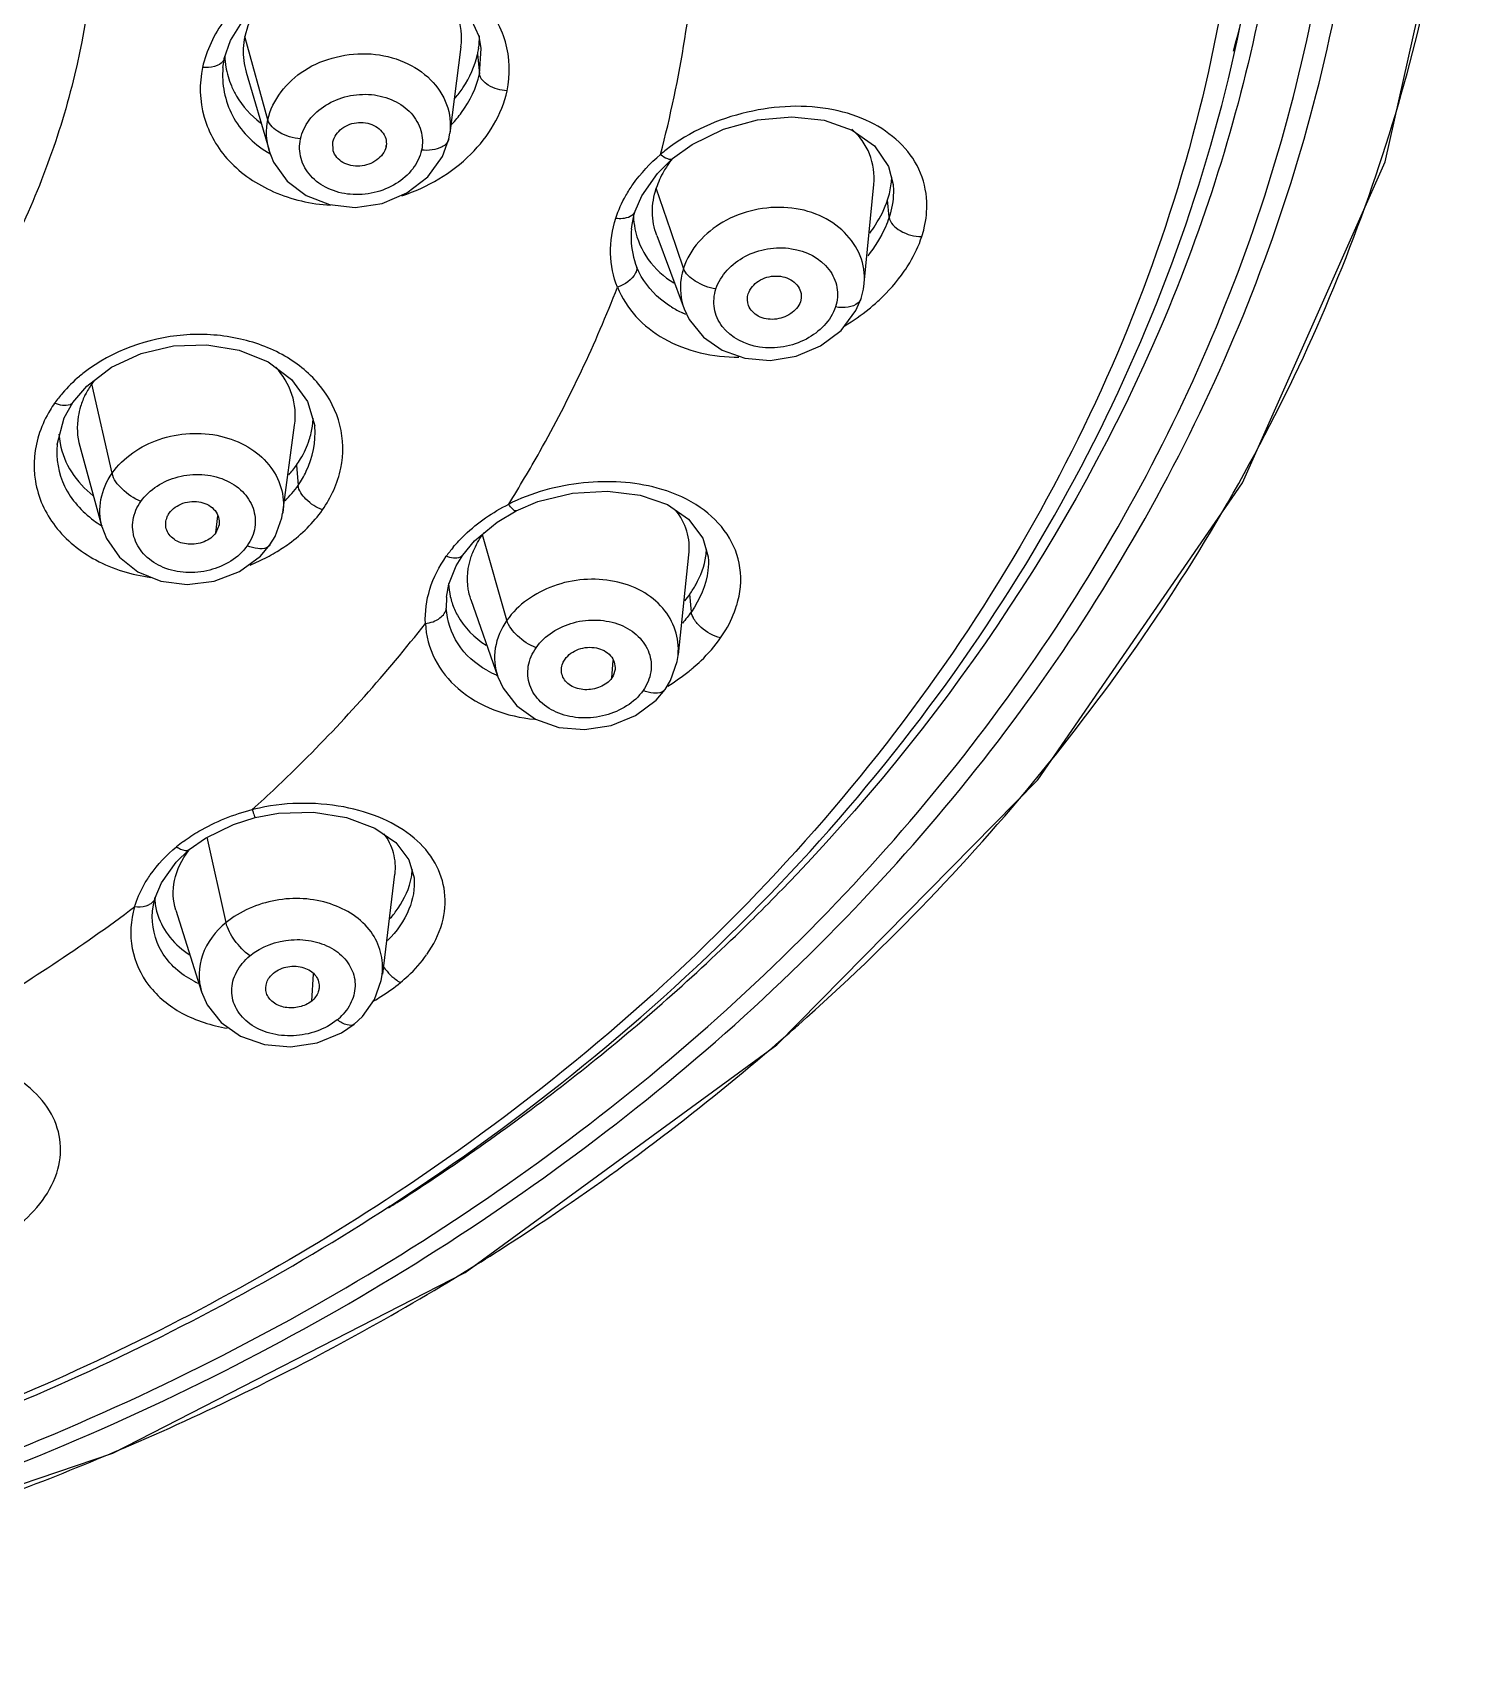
# Model space of a CAD drawing. Extents: x 0 to 1128, y 0 to 827.
# Drawn here: x 471.19 to 494.48, y 509.13 to 535.58 of the extents above; entities that cross this region are included whole.
import ezdxf

# ---------------------------------------------------------------- set-up
doc = ezdxf.new("R2010")
doc.units = 0
doc.header["$LTSCALE"] = 10
doc.header["$MEASUREMENT"] = 0
doc.layers.add('DEF_LAYER_ASSEM_MEMBER', color=7, linetype='CONTINUOUS')

msp = doc.modelspace()

# ---------------------------------------------------------------- linework, layer by layer
at = {"layer": 'DEF_LAYER_ASSEM_MEMBER', "color": 9, "linetype": 'Continuous'}
for p, q in [((475.017, 534.154), (474.642, 535.511)), ((478.432, 535.224), (478.461, 534.901)), ((478.461, 534.901), (478.487, 535.315)), ((476.94, 533.714), (476.943, 533.735)), ((481.575, 532.348), (481.34, 533.041)), ((485.131, 532.567), (485.106, 532.852)), ((481.782, 531.738), (481.575, 532.348)), ((472.481, 528.397), (472.151, 529.857)), ((475.484, 528.531), (475.51, 528.201)), ((474.172, 527.43), (474.204, 527.703)), ((478.908, 526.004), (478.511, 527.398)), ((477.926, 526.382), (477.922, 526.204)), ((481.911, 526.142), (481.888, 526.432)), ((480.616, 525.065), (480.639, 525.35)), ((474.336, 521.081), (474.03, 522.471)), ((475.73, 519.804), (475.761, 520.245))]:
    msp.add_line(p, q, dxfattribs=at)
at = {"layer": 'DEF_LAYER_ASSEM_MEMBER', "color": 7, "linetype": 'Continuous'}
for p, q in [((474.308, 535.153), (474.406, 535.444)), ((478.16, 535.34), (477.978, 533.934)), ((478.487, 535.315), (478.486, 535.318)), ((474.285, 535.005), (474.285, 535.001)), ((474.664, 534.929), (475.036, 533.659)), ((477.962, 533.843), (477.978, 533.935)), ((476.08, 533.65), (476.075, 533.794)), ((476.944, 533.735), (476.94, 533.714)), ((477.962, 533.843), (477.962, 533.843)), ((481.358, 533.28), (481.602, 533.521)), ((481.104, 532.916), (481.358, 533.28)), ((480.997, 532.666), (481.104, 532.916)), ((484.725, 531.491), (484.88, 533.1)), ((485.195, 533.102), (485.195, 533.099)), ((481.349, 532.271), (481.795, 531.074)), ((484.726, 531.488), (484.726, 531.495)), ((481.794, 531.076), (481.795, 531.073)), ((483.699, 531.25), (483.687, 531.192)), ((484.675, 531.245), (484.675, 531.244)), ((471.842, 529.551), (472.07, 529.817)), ((471.7, 529.302), (471.842, 529.551)), ((471.842, 529.551), (471.842, 529.551)), ((471.585, 528.869), (471.7, 529.302)), ((475.261, 527.76), (475.453, 529.182)), ((475.781, 529.158), (475.78, 529.169)), ((471.584, 528.876), (471.583, 528.869)), ((471.954, 528.838), (472.316, 527.528)), ((474.225, 527.561), (474.172, 527.43)), ((475.242, 527.671), (475.255, 527.748)), ((475.261, 527.76), (475.259, 527.747)), ((475.051, 527.231), (475.051, 527.231)), ((478.083, 526.89), (478.19, 527.066)), ((478.191, 527.067), (478.19, 527.066)), ((481.7, 525.445), (481.871, 527.071)), ((482.183, 527.039), (482.184, 527.032)), ((477.927, 526.383), (477.926, 526.382)), ((478.321, 526.345), (478.759, 525.085)), ((481.694, 525.431), (481.695, 525.444)), ((473.522, 522.064), (473.737, 522.27)), ((473.737, 522.27), (473.737, 522.27)), ((477.311, 522.106), (477.396, 521.81)), ((476.886, 520.241), (477.086, 521.868)), ((477.396, 521.81), (477.396, 521.809)), ((473.184, 521.486), (473.184, 521.485)), ((473.14, 521.263), (473.141, 521.269)), ((473.518, 521.286), (473.939, 519.955)), ((476.877, 520.233), (476.878, 520.242)), ((476.217, 519.285), (476.424, 519.428)), ((477.016, 516.458), (476.978, 516.434))]:
    msp.add_line(p, q, dxfattribs=at)
for points in [[(460.039, 509.132), (466.223, 510.315), (472.494, 512.444), (478.23, 515.387), (483.305, 519.089), (487.553, 523.406), (490.881, 528.243), (493.204, 533.471), (494.481, 539.166)], [(474.406, 535.444), (474.654, 535.834), (475.009, 536.174), (475.455, 536.437), (475.965, 536.609), (476.506, 536.682), (477.044, 536.642), (477.542, 536.489), (477.965, 536.237), (478.274, 535.904), (478.451, 535.515), (478.486, 535.315)], [(474.286, 535.006), (474.303, 535.126), (474.308, 535.153)], [(481.602, 533.521), (481.924, 533.753), (482.434, 534), (482.987, 534.151), (483.545, 534.202), (484.074, 534.147), (484.531, 533.985), (484.891, 533.727), (485.121, 533.394), (485.195, 533.102)], [(475.035, 533.659), (475.111, 533.466), (475.332, 533.156), (475.642, 532.92), (476.018, 532.772), (476.44, 532.724), (476.875, 532.79), (477.281, 532.962), (477.621, 533.225), (477.861, 533.558), (477.962, 533.843)], [(480.936, 532.372), (480.945, 532.447), (480.982, 532.619), (480.997, 532.666)], [(484.675, 531.245), (484.713, 531.395), (484.726, 531.488)], [(481.794, 531.076), (481.877, 530.9), (482.107, 530.615), (482.414, 530.402), (482.783, 530.27), (483.194, 530.235), (483.616, 530.304), (484.013, 530.472), (484.349, 530.725), (484.591, 531.048), (484.675, 531.244)], [(472.07, 529.817), (472.474, 530.123), (472.954, 530.347), (473.481, 530.471), (474.024, 530.49), (474.551, 530.405), (475.022, 530.212), (475.404, 529.925), (475.663, 529.569), (475.779, 529.169)], [(479.057, 527.786), (479.413, 527.937), (479.976, 528.074), (480.546, 528.107), (481.077, 528.04), (481.521, 527.887), (481.866, 527.651), (482.098, 527.339), (482.183, 527.039)], [(475.051, 527.231), (475.134, 527.368), (475.242, 527.671)], [(478.191, 527.067), (478.383, 527.298), (478.749, 527.604), (479.057, 527.786)], [(472.316, 527.53), (472.389, 527.337), (472.6, 527.033), (472.9, 526.795), (473.276, 526.639), (473.703, 526.587), (474.143, 526.642), (474.555, 526.799)], [(474.555, 526.799), (474.898, 527.05), (475.051, 527.231)], [(477.927, 526.382), (477.964, 526.591), (478.083, 526.89)], [(481.485, 524.879), (481.572, 525.023), (481.679, 525.333), (481.694, 525.431)], [(478.759, 525.085), (478.845, 524.897), (479.069, 524.613), (479.375, 524.395), (479.753, 524.26), (480.173, 524.224), (480.603, 524.29), (481.004, 524.452)], [(481.004, 524.452), (481.337, 524.703), (481.485, 524.879)], [(474.811, 522.793), (475.19, 522.863), (475.758, 522.878), (476.297, 522.792), (476.758, 522.62), (477.099, 522.386), (477.311, 522.106)], [(473.737, 522.27), (474.001, 522.457), (474.455, 522.68), (474.811, 522.793)], [(473.184, 521.485), (473.286, 521.73), (473.522, 522.064)], [(473.141, 521.269), (473.155, 521.37), (473.184, 521.486)], [(476.424, 519.428), (476.557, 519.554), (476.751, 519.83), (476.861, 520.139), (476.877, 520.233)], [(473.939, 519.955), (474.03, 519.744), (474.256, 519.453), (474.574, 519.231), (474.961, 519.098), (475.387, 519.061), (475.818, 519.123), (476.217, 519.285)]]:
    msp.add_lwpolyline(points, dxfattribs=at)
at = {"layer": 'DEF_LAYER_ASSEM_MEMBER', "color": 9, "linetype": 'Continuous'}
for centre, radius, start, end in [((462.502, 538.547), 19.546, 345.3115, 356.5802), ((476.423, 535.562), 2.172, 316.4737, 317.0785), ((483.17, 531.522), 2.716, 127.918, 130.3865), ((476.001, 535.226), 1.883, 238.2117, 238.5849), ((476.013, 535.246), 1.906, 238.5867, 239.8542), ((482.439, 532.515), 1.647, 238.852, 245.8701), ((482.477, 532.598), 1.737, 245.8257, 247.668), ((482.588, 533.817), 3.525, 301.0991, 308.9713), ((473.521, 528.115), 2.436, 130.1885, 139.3734), ((473.571, 528.057), 2.513, 127.914, 130.1978), ((473.453, 528.175), 2.345, 139.391, 144.3832), ((480.319, 525.154), 3.069, 115.4257, 116.7538), ((473.26, 529.091), 1.814, 233.6675, 237.9533), ((473.278, 529.119), 1.847, 237.9422, 238.6648), ((473.571, 529.754), 3.076, 292.1048, 297.7676), ((473.614, 529.672), 2.983, 297.7731, 300.6856), ((479.782, 525.734), 2.277, 140.0886, 144.8262), ((479.377, 526.594), 1.614, 240.3931, 246.5046), ((479.761, 527.791), 3.361, 301.6729, 308.9691), ((479.908, 527.604), 3.123, 309.0268, 310.5852), ((479.403, 526.651), 1.677, 246.4734, 247.4671), ((475.56, 519.73), 3.289, 103.5384, 104.0008), ((475.238, 520.235), 2.693, 126.3607, 129.3653), ((477.697, 520.923), 0.974, 214.9474, 220.6416), ((474.518, 521.507), 1.548, 242.6113, 245.8636), ((475.57, 520.199), 0.908, 309.521, 317.9888), ((458.599, 547.729), 37.806, 311.0971, 311.509), ((457.637, 548.88), 39.306, 303.9231, 311.0513), ((457.214, 549.499), 40.055, 301.9568, 303.9302), ((456.401, 550.861), 41.641, 295.9803, 301.9145), ((455.466, 552.769), 43.766, 293.1439, 295.9867), ((454.679, 554.624), 45.78, 288.4044, 293.1371)]:
    msp.add_arc(centre, radius, start, end, dxfattribs=at)
at = {"layer": 'DEF_LAYER_ASSEM_MEMBER', "color": 7, "linetype": 'Continuous'}
for centre, radius, start, end in [((465.271, 542.359), 26.431, 344.4441, 349.0931), ((475.807, 535.263), 1.191, 167.9565, 177.5676), ((477.094, 535.51), 1.368, 351.9268, 0.3809), ((477.085, 535.511), 1.378, 347.9541, 351.9271), ((475.69, 535.244), 1.376, 182.3309, 185.4622), ((475.684, 535.244), 1.371, 185.4653, 189.4652), ((475.7, 535.247), 1.387, 189.512, 202.9339), ((483.007, 532.419), 1.786, 142.0024, 146.4965), ((483.877, 533.276), 1.298, 352.7401, 357.4225), ((482.289, 532.637), 1.322, 182.1751, 191.2496), ((473.213, 529.1), 1.303, 153.6658, 162.766), ((473.283, 529.065), 1.381, 145.0288, 153.6644), ((473.339, 529.026), 1.449, 142.1784, 145.0444), ((474.36, 529.372), 1.398, 342.1669, 351.5331), ((474.404, 529.364), 1.353, 351.5882, 352.0467), ((474.423, 529.362), 1.334, 352.0367, 357.1677), ((472.898, 529.12), 1.286, 183.8269, 190.6708), ((479.771, 526.518), 1.537, 143.717, 145.0561), ((480.991, 527.229), 1.17, 351.2399, 356.6322), ((479.16, 526.653), 1.202, 182.4271, 192.6123), ((479.111, 526.643), 1.152, 192.6628, 197.9936), ((480.302, 527.542), 1.935, 320.9195, 325.0229), ((474.946, 521.347), 1.521, 142.6842, 143.4753), ((476.267, 522.023), 1.105, 349.5607, 355.9135), ((474.278, 521.547), 1.107, 183.3113, 194.4747), ((459.513, 544.821), 33.29, 314.716, 315.8369), ((474.276, 521.547), 1.105, 194.4943, 198.1598), ((458.858, 545.493), 34.229, 308.9222, 314.7039), ((457.479, 547.181), 36.408, 303.7483, 308.9416), ((456.895, 548.032), 37.44, 302.7602, 303.768), ((456.781, 548.208), 37.65, 302.5099, 302.7608)]:
    msp.add_arc(centre, radius, start, end, dxfattribs=at)
at = {"layer": 'DEF_LAYER_ASSEM_MEMBER', "color": 9, "linetype": 'Continuous'}
for points, start_tangent, end_tangent in [([(460.4, 509.491), (473.921, 513.587), (484.715, 521.464), (488.608, 526.5), (491.306, 532.044), (492.717, 537.905), (492.792, 543.881), (491.528, 549.765), (488.969, 555.354), (480.36, 564.894), (468.144, 571.195), (453.992, 573.396)], (0.990632, 0.136562), (-1, 0)), ([(460.329, 509.7), (473.721, 513.754), (484.413, 521.554), (488.269, 526.542), (490.943, 532.032), (492.341, 537.837), (492.416, 543.755), (491.165, 549.582), (488.631, 555.118), (480.106, 564.566), (468.008, 570.808), (453.992, 572.988)], (0.990658, 0.136371), (-1, 0)), ([(490.946, 540.502), (490.013, 533.683), (487.261, 527.209), (482.829, 521.405), (476.94, 516.567)], (0, -1), (-0.83663, -0.547769)), ([(483.654, 519.418), (490.999, 528.555), (493.218, 533.743), (494.377, 539.16)], (0.748849, 0.662741), (0.112769, 0.993621)), ([(472.22, 537.819), (471.87, 534.881), (470.833, 532.055), (469.149, 529.451), (466.882, 527.168), (460.968, 523.903), (453.992, 522.756)], (0, -1), (-1, 0)), ([(478.911, 534.625), (478.884, 535.422), (478.484, 536.122), (477.776, 536.62), (476.866, 536.848), (475.89, 536.768), (474.992, 536.393), (474.312, 535.775), (473.953, 535.007)], (0.210001, 0.977701), (-0.218531, -0.97583)), ([(475.017, 534.154), (475.612, 534.958), (476.129, 535.176), (476.698, 535.225), (477.235, 535.094), (477.666, 534.806), (477.927, 534.402), (477.979, 533.939)], (0.208629, 0.977995), (-0.128122, -0.991758)), ([(473.953, 535.007), (473.979, 534.199), (474.386, 533.486), (475.11, 532.983), (476.034, 532.763)], (-0.207838, -0.978163), (0.99813, -0.061129)), ([(474.204, 535.041), (474.149, 535.021), (473.954, 535.007)], (-0.907335, -0.420408), (-0.99582, 0.091342)), ([(474.308, 535.153), (474.297, 535.121), (474.204, 535.041)], (-0.208609, -0.977999), (-0.907335, -0.420408)), ([(474.285, 535), (474.44, 534.224), (475.009, 533.626)], (-0.089016, -0.99603), (0.849999, -0.526785)), ([(478.013, 534.082), (478.17, 534.272), (478.461, 534.901)], (0.680992, 0.732291), (0.20868, 0.977984)), ([(478.911, 534.625), (478.605, 534.718), (478.461, 534.901)], (-0.998052, 0.062386), (-0.090074, 0.995935)), ([(475.549, 533.842), (475.69, 534.147), (475.96, 534.391), (476.316, 534.537), (476.705, 534.563), (477.066, 534.465), (477.348, 534.26), (477.508, 533.978), (477.519, 533.66)], (0.208706, 0.977979), (-0.20868, -0.977984)), ([(477.2, 532.918), (478.323, 533.596), (478.911, 534.625)], (0.949525, 0.313692), (0.210232, 0.977652)), ([(485.743, 532.818), (485.615, 533.348), (485.294, 533.787), (484.82, 534.116), (484.223, 534.316), (482.823, 534.277), (481.5, 533.665)], (-0.040875, 0.999164), (-0.788775, -0.614682)), ([(475.036, 533.66), (475.017, 534.154)], (-0.281531, 0.959552), (0.20877, 0.977965)), ([(475.549, 533.842), (475.202, 533.95), (475.017, 534.154)], (-0.995761, 0.091982), (-0.266603, 0.963806)), ([(477.519, 533.66), (477.375, 533.357), (477.103, 533.115), (476.747, 532.968), (476.358, 532.94), (475.996, 533.036), (475.714, 533.241), (475.557, 533.524), (475.549, 533.842)], (-0.208679, -0.977984), (0.208705, 0.977979)), ([(477.923, 533.767), (477.853, 533.713), (477.519, 533.66)], (-0.661075, -0.75032), (-0.995764, 0.091945)), ([(477.962, 533.843), (477.923, 533.767)], (-0.211851, -0.977302), (-0.661075, -0.75032)), ([(480.845, 532.921), (480.959, 533.101), (481.409, 533.591)], (0.494684, 0.869073), (0.759231, 0.650821)), ([(481.41, 533.591), (481.525, 533.521), (481.602, 533.521)], (0.786377, -0.617747), (0.76206, 0.647506)), ([(480.681, 532.553), (480.845, 532.921)], (0.311979, 0.950089), (0.494684, 0.869073)), ([(485.195, 533.099), (485.2, 532.97), (485.131, 532.567)], (0.092667, -0.995697), (-0.307886, -0.951423)), ([(480.681, 532.553), (480.793, 532.55), (480.997, 532.666)], (0.992587, -0.121538), (0.309345, 0.95095)), ([(484.726, 531.495), (484.66, 531.937), (484.404, 532.318), (483.996, 532.594), (483.483, 532.722), (482.933, 532.683), (482.423, 532.486), (481.782, 531.738)], (0.088005, 0.99612), (-0.308394, -0.951259)), ([(485.662, 532.252), (485.702, 532.395), (485.742, 532.816)], (0.314094, 0.949392), (-0.051416, 0.998677)), ([(480.707, 531.427), (480.595, 531.977), (480.681, 532.553)], (-0.368507, 0.929625), (0.305995, 0.952033)), ([(480.935, 532.372), (480.93, 532.21), (481.025, 531.749)], (-0.092957, -0.99567), (0.375818, -0.926693)), ([(485.131, 532.567), (485.07, 532.407), (484.781, 531.94)], (-0.308957, -0.951076), (-0.624966, -0.780652)), ([(485.131, 532.567), (485.309, 532.349), (485.662, 532.252)], (0.087917, -0.996128), (0.999901, 0.014049)), ([(482.312, 531.401), (482.781, 531.926), (483.152, 532.051), (483.542, 532.055), (484.15, 531.716), (484.28, 531.425), (484.257, 531.106)], (0.308414, 0.951252), (-0.308442, -0.951243)), ([(485.377, 531.689), (485.466, 531.827), (485.662, 532.252)], (0.573796, 0.818998), (0.303044, 0.952976)), ([(481.025, 531.749), (481.001, 531.659), (480.708, 531.426)], (-0.033076, -0.999453), (-0.944078, -0.329724)), ([(481.587, 531.106), (481.406, 531.235), (481.025, 531.749)], (-0.855342, 0.518064), (-0.374553, 0.927205)), ([(481.782, 531.738), (481.743, 531.571), (481.794, 531.076)], (-0.308437, -0.951245), (0.350625, -0.936516)), ([(482.312, 531.401), (481.974, 531.526), (481.782, 531.738)], (-0.988708, 0.149853), (-0.321947, 0.946758)), ([(484.805, 531.077), (484.967, 531.217), (485.376, 531.687)], (0.776628, 0.629959), (0.568567, 0.822637)), ([(478.937, 527.895), (479.445, 528.754), (480.707, 531.427)], (0.528644, 0.848844), (0.361658, 0.932311)), ([(480.708, 531.426), (481.008, 530.953), (481.465, 530.59), (482.686, 530.289)], (0.372442, -0.928055), (0.999982, 0.005966)), ([(484.257, 531.106), (483.783, 530.584), (483.412, 530.458), (483.022, 530.452), (482.413, 530.789), (482.286, 531.081), (482.312, 531.401)], (-0.308442, -0.951243), (0.308414, 0.951252)), ([(484.675, 531.244), (484.625, 531.171), (484.466, 531.104), (484.257, 531.106)], (-0.311662, -0.950193), (-0.988708, 0.149857)), ([(475.906, 527.801), (476.204, 528.481), (476.19, 529.18), (475.873, 529.813), (475.293, 530.305), (474.519, 530.595), (473.644, 530.648), (472.027, 530.039)], (0.572873, 0.819644), (-0.788854, -0.614581)), ([(471.546, 529.541), (471.472, 529.426), (471.302, 529.064)], (-0.572591, -0.819841), (-0.323234, -0.946319)), ([(471.842, 529.551), (471.796, 529.515), (471.546, 529.541)], (-0.572362, -0.820001), (-0.923389, 0.383866)), ([(475.51, 528.201), (475.643, 528.43), (475.78, 529.158)], (0.572727, 0.819746), (-0.087809, 0.996137)), ([(471.302, 529.064), (471.232, 528.268), (471.555, 527.537), (472.216, 526.986), (473.112, 526.702)], (-0.323234, -0.946319), (0.990814, -0.135234)), ([(472.481, 528.397), (473.245, 528.949), (473.744, 529.045), (474.246, 529.003), (474.692, 528.827), (475.032, 528.536), (475.23, 528.167), (475.261, 527.76)], (0.572642, 0.819805), (-0.134827, -0.990869)), ([(471.585, 528.869), (471.708, 528.186), (472.185, 527.63)], (-0.089469, -0.99599), (0.80546, -0.592651)), ([(472.316, 527.53), (472.3, 527.972), (472.481, 528.397)], (-0.265318, 0.964161), (0.572834, 0.819671)), ([(472.949, 527.939), (472.644, 528.142), (472.481, 528.397)], (-0.923148, 0.384446), (-0.220553, 0.975375)), ([(472.949, 527.939), (473.555, 528.339), (473.944, 528.377), (474.311, 528.293), (474.603, 528.1), (474.775, 527.829), (474.805, 527.519), (474.681, 527.218)], (0.572747, 0.819732), (-0.572727, -0.819746)), ([(475.298, 527.951), (475.51, 528.2)], (0.709872, 0.70433), (0.572727, 0.819746)), ([(475.906, 527.801), (475.636, 527.978), (475.51, 528.201)], (-0.93401, 0.357246), (-0.077379, 0.997002)), ([(481.429, 528.136), (480.236, 528.249), (479.001, 527.926)], (-0.958196, 0.286112), (-0.903121, -0.429387)), ([(482.649, 526.247), (482.702, 526.86), (482.492, 527.404), (482.056, 527.841), (481.429, 528.136)], (0.291249, 0.956647), (-0.958196, 0.286112)), ([(474.681, 527.218), (474.071, 526.822), (473.683, 526.784), (473.314, 526.866), (473.022, 527.057), (472.849, 527.328), (472.823, 527.638), (472.949, 527.939)], (-0.572727, -0.819746), (0.572747, 0.819732)), ([(478.035, 527.195), (478.224, 527.397), (478.937, 527.895)], (0.641216, 0.76736), (0.89109, 0.453827)), ([(479.057, 527.786), (479.008, 527.808), (478.937, 527.895)], (-0.892415, -0.451215), (-0.576112, 0.817371)), ([(475.137, 527.107), (475.362, 527.255), (475.906, 527.801)], (0.859909, 0.510448), (0.574322, 0.818629)), ([(475.051, 527.231), (474.994, 527.186), (474.852, 527.171), (474.681, 527.218)], (-0.572902, -0.819624), (-0.923162, 0.38441)), ([(477.581, 525.954), (477.654, 526.509), (477.921, 527.046)], (-0.043016, 0.999074), (0.571423, 0.820655)), ([(478.19, 527.066), (478.149, 527.032), (477.921, 527.046)], (-0.572141, -0.820155), (-0.938865, 0.344284)), ([(482.184, 527.032), (482.181, 526.817), (481.911, 526.142)], (0.091384, -0.995816), (-0.571999, -0.820254)), ([(481.695, 525.444), (481.649, 525.843), (481.446, 526.2), (481.105, 526.477), (480.658, 526.638), (480.159, 526.667), (479.665, 526.561), (478.908, 526.004)], (0.091819, 0.995776), (-0.572683, -0.819777)), ([(482.386, 525.718), (482.471, 525.847), (482.648, 526.245)], (0.577104, 0.816671), (0.286187, 0.958174)), ([(477.581, 525.954), (477.819, 526.042), (477.922, 526.204)], (0.992826, 0.119567), (0.076341, 0.997082)), ([(478.58, 525.191), (478.113, 525.62), (477.922, 526.204)], (-0.869121, 0.494599), (-0.046831, 0.998903)), ([(478.908, 526.004), (478.719, 525.55), (478.759, 525.085)], (-0.572731, -0.819743), (0.328755, -0.944415)), ([(479.383, 525.557), (479.08, 525.752), (478.908, 526.004)], (-0.928739, 0.370735), (-0.273992, 0.961732)), ([(479.383, 525.557), (479.994, 525.965), (480.385, 526.007), (480.755, 525.929), (481.047, 525.741), (481.221, 525.473), (481.25, 525.164), (481.126, 524.861)], (0.572706, 0.819761), (-0.572728, -0.819746)), ([(481.911, 526.142), (481.766, 525.959)], (-0.573466, -0.819229), (-0.660953, -0.750428)), ([(482.386, 525.718), (482.071, 525.887), (481.953, 526.025), (481.911, 526.142)], (-0.977762, 0.209717), (-0.077472, 0.996995)), ([(474.764, 522.921), (475.525, 523.643), (477.581, 525.954)], (0.739488, 0.67317), (0.614584, 0.788852)), ([(477.581, 525.954), (477.736, 525.372), (478.115, 524.891), (479.358, 524.392)], (0.049076, -0.998795), (0.995617, -0.093528)), ([(481.941, 525.233), (482.068, 525.347), (482.386, 525.718)], (0.761913, 0.64768), (0.568129, 0.82294)), ([(481.126, 524.861), (480.512, 524.458), (480.121, 524.415), (479.751, 524.492), (479.456, 524.678), (479.283, 524.946), (479.257, 525.255), (479.383, 525.557)], (-0.572727, -0.819746), (0.572706, 0.819761)), ([(481.485, 524.879), (481.429, 524.835), (481.292, 524.818), (481.126, 524.861)], (-0.572634, -0.819811), (-0.928736, 0.370741)), ([(473.641, 522.404), (473.894, 522.57), (474.764, 522.921)], (0.805176, 0.593035), (0.969467, 0.245221)), ([(474.764, 522.921), (474.78, 522.869), (474.794, 522.828), (474.805, 522.801), (474.811, 522.793)], (0.283788, -0.958887), (0.970866, 0.239625)), ([(477.603, 520.561), (477.853, 521.073), (477.894, 521.58), (477.738, 522.051), (477.398, 522.458), (476.889, 522.769), (476.251, 522.964), (474.79, 522.927)], (0.576003, 0.817447), (-0.972212, -0.234102)), ([(472.997, 521.69), (473.102, 521.858), (473.53, 522.317)], (0.486082, 0.873913), (0.770105, 0.637917)), ([(473.53, 522.317), (473.594, 522.279), (473.737, 522.27)], (0.82264, -0.568563), (0.77191, 0.635732)), ([(477.396, 521.809), (477.314, 521.299), (476.967, 520.789)], (0.093037, -0.995663), (-0.697181, -0.716895)), ([(472.847, 521.337), (472.997, 521.69)], (0.289964, 0.957038), (0.486082, 0.873913)), ([(473.184, 521.485), (473.17, 521.454), (473.085, 521.374)], (-0.287972, -0.957639), (-0.884382, -0.466763)), ([(476.878, 520.242), (476.852, 520.6), (476.696, 520.93), (476.038, 521.385), (475.141, 521.443), (474.336, 521.081)], (0.111713, 0.99374), (-0.770822, -0.637051)), ([(469.177, 519.009), (470.137, 519.544), (472.847, 521.337)], (0.882881, 0.469597), (0.800004, 0.599995)), ([(472.847, 521.336), (472.809, 520.659), (473.081, 520.058), (473.618, 519.609), (474.357, 519.361)], (-0.285027, -0.95852), (0.986186, -0.165644)), ([(473.085, 521.374), (473.032, 521.352), (472.847, 521.336)], (-0.884382, -0.466763), (-0.995337, 0.096455)), ([(473.806, 520.132), (473.29, 520.606), (473.14, 521.263)], (-0.887754, 0.460318), (0.087244, 0.996187)), ([(474.336, 521.081), (473.952, 520.551), (473.938, 519.957)], (-0.770865, -0.636999), (0.300638, -0.953738)), ([(474.724, 520.54), (474.476, 520.795), (474.336, 521.081)], (-0.807332, 0.590098), (-0.215064, 0.9766)), ([(474.724, 520.54), (475.398, 520.801), (475.767, 520.774), (476.089, 520.644), (476.32, 520.427), (476.43, 520.155), (476.404, 519.863), (476.244, 519.592)], (0.770842, 0.637026), (-0.668502, -0.743711)), ([(476.147, 519.499), (475.433, 519.24), (475.05, 519.281), (474.724, 519.434), (474.506, 519.676), (474.429, 519.971), (474.505, 520.274), (474.724, 520.54)], (-0.770857, -0.637008), (0.770842, 0.637026)), ([(477.176, 520.106), (477.299, 520.213), (477.601, 520.559)], (0.773732, 0.633512), (0.572345, 0.820013)), ([(476.958, 520.289), (477.065, 520.181)], (0.650772, -0.759273), (0.765176, -0.643821)), ([(477.065, 520.181), (477.095, 520.158), (477.176, 520.106)], (0.765176, -0.643821), (0.892742, -0.450568)), ([(476.743, 519.809), (476.858, 519.877), (477.176, 520.106)], (0.870362, 0.492413), (0.768231, 0.640173)), ([(476.424, 519.428), (476.307, 519.415), (476.147, 519.499)], (-0.770883, -0.636977), (-0.807326, 0.590106)), ([(470.947, 516.147), (471.599, 517.069), (471.63, 517.555), (471.462, 518.018), (471.098, 518.424), (470.568, 518.744), (469.176, 519.009)], (0.78298, 0.622047), (-0.999603, -0.028179)), ([(476.94, 516.567), (466.142, 511.662), (453.992, 509.965)], (-0.83663, -0.547769), (-1, 0))]:
    msp.add_spline(points, degree=3, dxfattribs=dict(at, start_tangent=start_tangent, end_tangent=end_tangent))
at = {"layer": 'DEF_LAYER_ASSEM_MEMBER', "color": 7, "linetype": 'Continuous'}
for points, start_tangent, end_tangent in [([(491.692, 541.127), (491.155, 535.885), (489.557, 530.792), (483.394, 521.628)], (-0.000029, -1), (-0.69669, -0.717372)), ([(477.006, 516.467), (483.039, 521.387), (487.594, 527.317), (490.429, 533.959), (491.392, 540.971)], (0.839046, 0.544061), (0, 1)), ([(478.16, 535.34), (478.104, 535.868), (477.816, 536.327)], (0.127334, 0.99186), (-0.696548, 0.717511)), ([(474.919, 536.085), (474.824, 535.95), (474.642, 535.511)], (-0.616056, -0.787703), (-0.208708, -0.977978)), ([(474.617, 535.313), (474.664, 534.929)], (-0.042201, -0.999109), (0.281533, -0.959551)), ([(478.066, 534.506), (478.192, 534.674), (478.432, 535.224)], (0.643249, 0.765657), (0.20868, 0.977984)), ([(474.423, 534.707), (474.508, 534.539), (474.895, 534.105)], (0.389667, -0.920956), (0.790138, -0.612929)), ([(476.075, 533.794), (476.221, 534.01), (476.495, 534.109), (476.643, 534.097), (476.775, 534.045), (476.935, 533.848)], (0.208704, 0.977979), (0.276781, -0.960933)), ([(484.88, 533.1), (484.812, 533.597), (484.524, 534.001)], (0.093762, 0.995595), (-0.748148, 0.663532)), ([(476.94, 533.714), (476.79, 533.5), (476.515, 533.4), (476.368, 533.41), (476.238, 533.459), (476.08, 533.65)], (-0.20868, -0.977984), (-0.281553, 0.959546)), ([(476.935, 533.848), (476.944, 533.735)], (0.276781, -0.960933), (-0.128049, -0.991768)), ([(481.518, 533.405), (481.463, 533.316), (481.34, 533.041)], (-0.551553, -0.83414), (-0.308425, -0.951249)), ([(485.106, 532.852), (485.165, 533.112)], (0.308442, 0.951243), (0.125991, 0.992031)), ([(481.347, 532.271), (481.277, 532.646), (481.339, 533.041)], (-0.354482, 0.935063), (0.308425, 0.951249)), ([(484.816, 532.31), (484.908, 532.441), (485.106, 532.852)], (0.603902, 0.797059), (0.308442, 0.951243)), ([(480.992, 532.379), (481.209, 531.879), (481.625, 531.498)], (0.195603, -0.980683), (0.851783, -0.523894)), ([(482.838, 531.321), (483.006, 531.528), (483.289, 531.61), (483.433, 531.59), (483.558, 531.53), (483.696, 531.325)], (0.308418, 0.951251), (0.172358, -0.985034)), ([(482.841, 531.129), (482.838, 531.321)], (-0.349955, 0.936767), (0.308418, 0.951251)), ([(483.696, 531.325), (483.699, 531.25)], (0.172358, -0.985034), (-0.095227, -0.995456)), ([(483.687, 531.192), (483.528, 530.997), (483.263, 530.906), (483, 530.957), (482.841, 531.129)], (-0.308442, -0.951243), (-0.349955, 0.936767)), ([(475.453, 529.182), (475.409, 529.682), (475.146, 530.123)], (0.134316, 0.990939), (-0.675547, 0.737317)), ([(471.969, 529.486), (471.93, 529.323), (471.954, 528.838)], (-0.295369, -0.955383), (0.267166, -0.963651)), ([(471.635, 528.882), (471.82, 528.419), (472.173, 528.032)], (0.185425, -0.982658), (0.784498, -0.620132)), ([(475.484, 528.531), (475.549, 528.631), (475.691, 528.944)], (0.572727, 0.819746), (0.305587, 0.952164)), ([(475.359, 528.374), (475.484, 528.531)], (0.665532, 0.746369), (0.572728, 0.819746)), ([(473.411, 527.747), (473.635, 527.909), (473.927, 527.926), (474.157, 527.79), (474.224, 527.561)], (0.572746, 0.819733), (-0.133758, -0.991014)), ([(473.363, 527.495), (473.378, 527.687), (473.411, 527.747)], (-0.266822, 0.963746), (0.572746, 0.819733)), ([(481.871, 527.071), (481.837, 527.458), (481.653, 527.797)], (0.108978, 0.994044), (-0.637041, 0.77083)), ([(474.172, 527.43), (473.979, 527.283), (473.721, 527.244), (473.49, 527.323), (473.363, 527.495)], (-0.572727, -0.819746), (-0.266822, 0.963746)), ([(478.328, 527.042), (478.363, 527.133), (478.511, 527.398)], (0.321753, 0.946824), (0.572721, 0.819751)), ([(478.321, 526.345), (478.279, 526.511), (478.328, 527.042)], (-0.330336, 0.943863), (0.321753, 0.946824)), ([(481.888, 526.432), (481.983, 526.584), (482.148, 527.05)], (0.572727, 0.819746), (0.151857, 0.988403)), ([(478.015, 526.287), (478.103, 526.085), (478.572, 525.598)], (0.309113, -0.951025), (0.84701, -0.531577)), ([(479.854, 525.369), (480.075, 525.532), (480.365, 525.554), (480.596, 525.427), (480.668, 525.205)], (0.572709, 0.819759), (-0.10485, -0.994488)), ([(479.811, 525.104), (479.819, 525.305), (479.854, 525.369)], (-0.328501, 0.944504), (0.572709, 0.819759)), ([(480.668, 525.205), (480.616, 525.065)], (-0.10485, -0.994488), (-0.572727, -0.819746)), ([(480.616, 525.065), (480.427, 524.92), (480.175, 524.874), (479.944, 524.943), (479.811, 525.104)], (-0.572727, -0.819746), (-0.328501, 0.944504)), ([(477.087, 521.868), (477.062, 522.215), (476.907, 522.528)], (0.120804, 0.992676), (-0.599616, 0.800288)), ([(473.517, 521.286), (473.498, 521.767), (473.724, 522.252)], (-0.296472, 0.955042), (0.595154, 0.803612)), ([(477.01, 521.153), (477.137, 521.316), (477.354, 521.823)], (0.658175, 0.752865), (0.180836, 0.983513)), ([(473.226, 521.203), (473.423, 520.842), (473.748, 520.555)], (0.311659, -0.950194), (0.844016, -0.536319)), ([(474.993, 519.935), (474.998, 520.105), (475.109, 520.258)], (-0.301501, 0.953466), (0.770845, 0.637023)), ([(475.109, 520.258), (475.344, 520.364), (475.604, 520.347), (475.796, 520.215), (475.85, 520.014)], (0.770845, 0.637023), (-0.122325, -0.99249)), ([(475.73, 519.804), (475.529, 519.709), (475.298, 519.702), (475.102, 519.785), (474.993, 519.935)], (-0.770857, -0.637008), (-0.301501, 0.953466)), ([(475.85, 520.014), (475.837, 519.957), (475.73, 519.804)], (-0.122325, -0.99249), (-0.770857, -0.637008)), ([(453.988, 509.891), (466.157, 511.58), (477.007, 516.468)], (1, -0.00009), (0.839042, 0.544067))]:
    msp.add_spline(points, degree=3, dxfattribs=dict(at, start_tangent=start_tangent, end_tangent=end_tangent))

doc.saveas('drawing.dxf')
